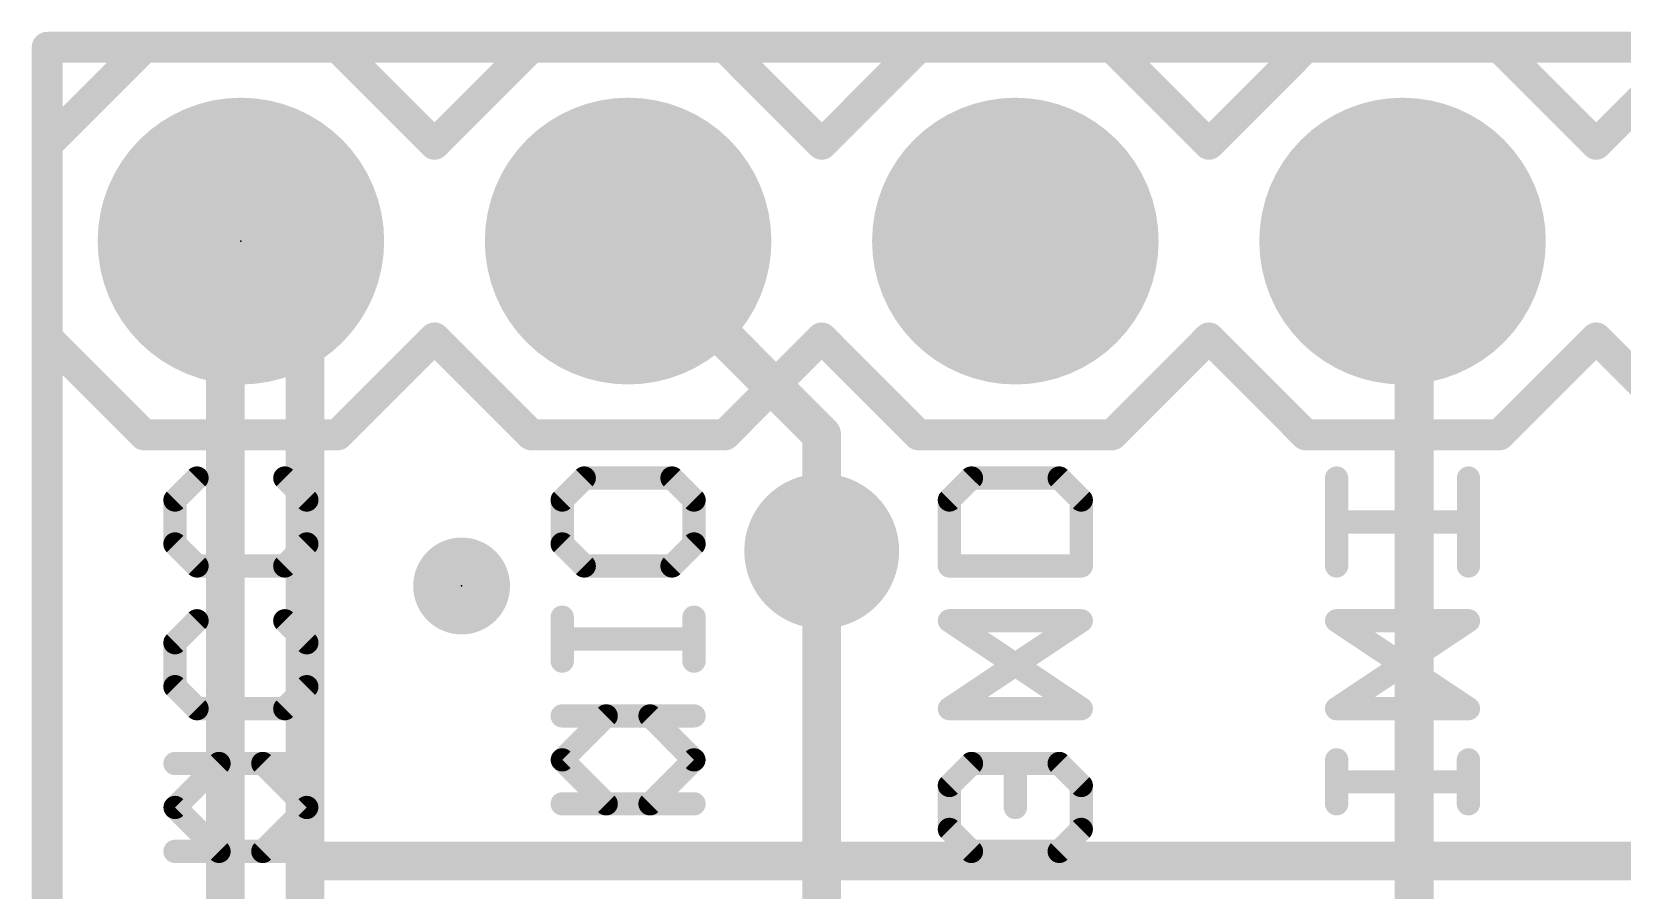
# Model space of a CAD drawing. Extents: x -27.9 to 17.9, y -15.2 to 21.7.
# Drawn here: x -0.1 to 10.33, y 16.07 to 21.69 of the extents above; entities that cross this region are included whole.
import ezdxf

# ---------------------------------------------------------------- set-up
doc = ezdxf.new("R2010")
doc.units = 0
for name, color, linetype in [('1', 12, 'CONTINUOUS'), ('16', 132, 'CONTINUOUS'), ('17', 110, 'CONTINUOUS'), ('18', 110, 'CONTINUOUS'), ('20', 53, 'CONTINUOUS'), ('21', 41, 'CONTINUOUS'), ('22', 40, 'CONTINUOUS'), ('23', 53, 'CONTINUOUS'), ('51', 53, 'CONTINUOUS')]:
    doc.layers.add(name, color=color, linetype=linetype)

# ---------------------------------------------------------------- blocks, each defined once
blk = doc.blocks.new('PIE')
at = {"const_width": 0.5}
blk.add_lwpolyline([(0, -0.25, 1), (0, 0.25, 1), (0, -0.25)], format="xyb", dxfattribs=at)
blk = doc.blocks.new('RECT')
blk.add_solid([(-0.5, -0.5), (0.5, -0.5), (-0.5, 0.5), (0.5, 0.5)])
blk = doc.blocks.new('ROUNDP')
at = {"const_width": 0.5}
blk.add_lwpolyline([(0, -0.25, 1), (0, 0.25, 1), (0, -0.25)], format="xyb", dxfattribs=at)
blk = doc.blocks.new('ROUNDV')
at = {"const_width": 0.5}
blk.add_lwpolyline([(0, -0.25, 1), (0, 0.25, 1), (0, -0.25)], format="xyb", dxfattribs=at)

msp = doc.modelspace()

# ---------------------------------------------------------------- linework, layer by layer
at = {"layer": '1'}
for points, const_width in [([(0, 0), (0, 21.59)], 0.2032), ([(0, 21.59), (17.78, 21.59)], 0.2032), ([(1.69, 19.9), (1.27, 20.32)], 0.254), ([(1.69, 16.256), (1.69, 19.9)], 0.254), ([(1.69, 15.24), (1.69, 16.256)], 0.254), ([(15.113, 16.256), (1.69, 16.256)], 0.254)]:
    msp.add_lwpolyline(points, dxfattribs=dict(at, const_width=const_width))
for points, const_width in [([(0.0508, 21.59, 1), (-0.0508, 21.59)], 0.1016), ([(0, 21.6408, 1), (0, 21.5392)], 0.1016), ([(1.3149, 20.3649, 1), (1.2251, 20.2751)], 0.127), ([(1.7535, 19.9, 1), (1.6265, 19.9)], 0.127), ([(1.6451, 19.8551, 1), (1.7349, 19.9449)], 0.127), ([(1.7535, 16.256, 1), (1.6265, 16.256)], 0.127), ([(1.69, 16.3195, 1), (1.69, 16.1925)], 0.127), ([(1.6265, 16.256, 1), (1.7535, 16.256)], 0.127)]:
    msp.add_lwpolyline(points, format="xyb", dxfattribs=dict(at, const_width=const_width))
at = {"layer": '16'}
for points, const_width in [([(0, 0), (0, 21.59)], 0.2032), ([(0, 21.59), (17.78, 21.59)], 0.2032), ([(1.1684, 20.2184), (1.27, 20.32)], 0.254), ([(1.1684, 7.8994), (1.1684, 20.2184)], 0.254), ([(5.08, 19.05), (3.81, 20.32)], 0.254), ([(8.9662, 20.2438), (8.89, 20.32)], 0.254), ([(8.9662, 12.3444), (8.9662, 20.2438)], 0.254), ([(5.08, 18.288), (5.08, 19.05)], 0.254), ([(5.08, 18.288), (5.08, 15.875)], 0.254)]:
    msp.add_lwpolyline(points, dxfattribs=dict(at, const_width=const_width))
for points, const_width in [([(0.0508, 21.59, 1), (-0.0508, 21.59)], 0.1016), ([(0, 21.6408, 1), (0, 21.5392)], 0.1016), ([(1.2319, 20.2184, 1), (1.1049, 20.2184)], 0.127), ([(1.3149, 20.2751, 1), (1.2251, 20.3649)], 0.127), ([(3.8549, 20.3649, 1), (3.7651, 20.2751)], 0.127), ([(8.9349, 20.3649, 1), (8.8451, 20.2751)], 0.127), ([(9.0297, 20.2438, 1), (8.9027, 20.2438)], 0.127), ([(8.9213, 20.1989, 1), (9.0111, 20.2887)], 0.127), ([(1.1235, 20.2633, 1), (1.2133, 20.1735)], 0.127), ([(5.1435, 19.05, 1), (5.0165, 19.05)], 0.127), ([(5.0351, 19.0051, 1), (5.1249, 19.0949)], 0.127), ([(5.1435, 18.288, 1), (5.0165, 18.288)], 0.127), ([(5.0165, 18.288, 1), (5.1435, 18.288)], 0.127)]:
    msp.add_lwpolyline(points, format="xyb", dxfattribs=dict(at, const_width=const_width))
at = {"layer": '20', "const_width": 0.2032}
for points in [[(0, 0), (0, 21.59)], [(0, 21.59), (17.78, 21.59)]]:
    msp.add_lwpolyline(points, dxfattribs=at)
at = {"layer": '20', "const_width": 0.1016}
for points in [[(0.0508, 21.59, 1), (-0.0508, 21.59)], [(0, 21.6408, 1), (0, 21.5392)]]:
    msp.add_lwpolyline(points, format="xyb", dxfattribs=at)
at = {"layer": '21'}
for points, const_width in [([(0.635, 21.59), (0, 20.955)], 0.2032), ([(0.635, 21.59), (1.905, 21.59)], 0.2032), ([(1.905, 21.59), (2.54, 20.955)], 0.2032), ([(2.54, 20.955), (3.175, 21.59)], 0.2032), ([(3.175, 21.59), (4.445, 21.59)], 0.2032), ([(4.445, 21.59), (5.08, 20.955)], 0.2032), ([(5.08, 20.955), (5.715, 21.59)], 0.2032), ([(5.715, 21.59), (6.985, 21.59)], 0.2032), ([(6.985, 21.59), (7.62, 20.955)], 0.2032), ([(8.255, 21.59), (7.62, 20.955)], 0.2032), ([(8.255, 21.59), (9.525, 21.59)], 0.2032), ([(9.525, 21.59), (10.16, 20.955)], 0.2032), ([(10.16, 20.955), (10.795, 21.59)], 0.2032), ([(0, 20.955), (0, 19.685)], 0.2032), ([(0, 19.685), (0.635, 19.05)], 0.2032), ([(2.54, 19.685), (1.905, 19.05)], 0.2032), ([(3.175, 19.05), (2.54, 19.685)], 0.2032), ([(5.08, 19.685), (4.445, 19.05)], 0.2032), ([(5.715, 19.05), (5.08, 19.685)], 0.2032), ([(7.62, 19.685), (6.985, 19.05)], 0.2032), ([(7.62, 19.685), (8.255, 19.05)], 0.2032), ([(10.16, 19.685), (9.525, 19.05)], 0.2032), ([(10.795, 19.05), (10.16, 19.685)], 0.2032), ([(1.905, 19.05), (0.635, 19.05)], 0.2032), ([(4.445, 19.05), (3.175, 19.05)], 0.2032), ([(6.985, 19.05), (5.715, 19.05)], 0.2032), ([(9.525, 19.05), (8.255, 19.05)], 0.2032), ([(0.9815, 18.7669), (0.8375, 18.6228)], 0.1524), ([(1.7018, 18.6228), (1.5577, 18.7669)], 0.1524), ([(3.5215, 18.7669), (3.3775, 18.6228)], 0.1524), ([(4.0977, 18.7669), (3.5215, 18.7669)], 0.1524), ([(4.2418, 18.6228), (4.0977, 18.7669)], 0.1524), ([(6.0615, 18.7669), (5.9175, 18.6228)], 0.1524), ([(6.6377, 18.7669), (6.0615, 18.7669)], 0.1524), ([(6.7818, 18.6228), (6.6377, 18.7669)], 0.1524), ([(8.4575, 18.1907), (8.4575, 18.7669)], 0.1524), ([(0.8375, 18.6228), (0.8375, 18.3347)], 0.1524), ([(1.7018, 18.3347), (1.7018, 18.6228)], 0.1524), ([(3.3775, 18.6228), (3.3775, 18.3347)], 0.1524), ([(4.2418, 18.3347), (4.2418, 18.6228)], 0.1524), ([(5.9175, 18.6228), (5.9175, 18.1907)], 0.1524), ([(6.7818, 18.1907), (6.7818, 18.6228)], 0.1524), ([(9.3218, 18.4788), (8.4575, 18.4788)], 0.1524), ([(0.8375, 18.3347), (0.9815, 18.1907)], 0.1524), ([(1.5577, 18.1907), (1.7018, 18.3347)], 0.1524), ([(3.3775, 18.3347), (3.5215, 18.1907)], 0.1524), ([(4.0977, 18.1907), (4.2418, 18.3347)], 0.1524), ([(0.9815, 18.1907), (1.5577, 18.1907)], 0.1524), ([(3.5215, 18.1907), (4.0977, 18.1907)], 0.1524), ([(5.9175, 18.1907), (6.7818, 18.1907)], 0.1524), ([(0.9815, 17.8314), (0.8375, 17.6873)], 0.1524), ([(1.7018, 17.6873), (1.5577, 17.8314)], 0.1524), ([(3.3775, 17.567), (3.3775, 17.8551)], 0.1524), ([(4.2418, 17.567), (4.2418, 17.8551)], 0.1524), ([(5.9175, 17.2552), (6.7818, 17.8314)], 0.1524), ([(6.7818, 17.8314), (5.9175, 17.8314)], 0.1524), ([(8.4575, 17.2552), (9.3218, 17.8314)], 0.1524), ([(9.3218, 17.8314), (8.4575, 17.8314)], 0.1524), ([(0.8375, 17.6873), (0.8375, 17.3992)], 0.1524), ([(1.7018, 17.3992), (1.7018, 17.6873)], 0.1524), ([(4.2418, 17.7111), (3.3775, 17.7111)], 0.1524), ([(0.8375, 17.3992), (0.9815, 17.2552)], 0.1524), ([(1.5577, 17.2552), (1.7018, 17.3992)], 0.1524), ([(0.9815, 17.2552), (1.5577, 17.2552)], 0.1524), ([(6.7818, 17.2552), (5.9175, 17.2552)], 0.1524), ([(9.3218, 17.2552), (8.4575, 17.2552)], 0.1524), ([(3.9537, 17.2077), (3.3775, 17.2077)], 0.1524), ([(4.2418, 16.9196), (3.9537, 17.2077)], 0.1524), ([(1.4137, 16.8959), (0.8375, 16.8959)], 0.1524), ([(1.7018, 16.6078), (1.4137, 16.8959)], 0.1524), ([(3.9537, 16.6315), (4.2418, 16.9196)], 0.1524), ([(6.0615, 16.8959), (5.9175, 16.7518)], 0.1524), ([(6.6377, 16.8959), (6.3496, 16.8959)], 0.1524), ([(6.3496, 16.8959), (6.3496, 16.6078)], 0.1524), ([(6.7818, 16.7518), (6.6377, 16.8959)], 0.1524), ([(8.4575, 16.6315), (8.4575, 16.9196)], 0.1524), ([(9.3218, 16.6315), (9.3218, 16.9196)], 0.1524), ([(5.9175, 16.7518), (5.9175, 16.4637)], 0.1524), ([(6.7818, 16.4637), (6.7818, 16.7518)], 0.1524), ([(9.3218, 16.7755), (8.4575, 16.7755)], 0.1524), ([(3.3775, 16.6315), (3.9537, 16.6315)], 0.1524), ([(1.4137, 16.3196), (1.7018, 16.6078)], 0.1524), ([(5.9175, 16.4637), (6.0615, 16.3196)], 0.1524), ([(6.6377, 16.3196), (6.7818, 16.4637)], 0.1524), ([(0.8375, 16.3196), (1.4137, 16.3196)], 0.1524), ([(6.0615, 16.3196), (6.6377, 16.3196)], 0.1524)]:
    msp.add_lwpolyline(points, dxfattribs=dict(at, const_width=const_width))
for points, const_width in [([(0.635, 21.6408, 1), (0.635, 21.5392)], 0.1016), ([(0.6709, 21.5541, 1), (0.5991, 21.6259)], 0.1016), ([(1.9409, 21.6259, 1), (1.8691, 21.5541)], 0.1016), ([(1.905, 21.5392, 1), (1.905, 21.6408)], 0.1016), ([(3.175, 21.6408, 1), (3.175, 21.5392)], 0.1016), ([(3.2109, 21.5541, 1), (3.1391, 21.6259)], 0.1016), ([(4.4809, 21.6259, 1), (4.4091, 21.5541)], 0.1016), ([(4.445, 21.5392, 1), (4.445, 21.6408)], 0.1016), ([(5.715, 21.6408, 1), (5.715, 21.5392)], 0.1016), ([(5.7509, 21.5541, 1), (5.6791, 21.6259)], 0.1016), ([(7.0209, 21.6259, 1), (6.9491, 21.5541)], 0.1016), ([(6.985, 21.5392, 1), (6.985, 21.6408)], 0.1016), ([(8.255, 21.6408, 1), (8.255, 21.5392)], 0.1016), ([(8.2909, 21.5541, 1), (8.2191, 21.6259)], 0.1016), ([(9.5609, 21.6259, 1), (9.4891, 21.5541)], 0.1016), ([(9.525, 21.5392, 1), (9.525, 21.6408)], 0.1016), ([(0.0508, 20.955, 1), (-0.0508, 20.955)], 0.1016), ([(-0.0359, 20.9909, 1), (0.0359, 20.9191)], 0.1016), ([(2.5041, 20.9909, 1), (2.5759, 20.9191)], 0.1016), ([(2.5041, 20.9191, 1), (2.5759, 20.9909)], 0.1016), ([(5.0441, 20.9909, 1), (5.1159, 20.9191)], 0.1016), ([(5.0441, 20.9191, 1), (5.1159, 20.9909)], 0.1016), ([(7.5841, 20.9909, 1), (7.6559, 20.9191)], 0.1016), ([(7.5841, 20.9191, 1), (7.6559, 20.9909)], 0.1016), ([(10.1241, 20.9909, 1), (10.1959, 20.9191)], 0.1016), ([(10.1241, 20.9191, 1), (10.1959, 20.9909)], 0.1016), ([(0.0359, 19.7209, 1), (-0.0359, 19.6491)], 0.1016), ([(-0.0508, 19.685, 1), (0.0508, 19.685)], 0.1016), ([(2.5759, 19.7209, 1), (2.5041, 19.6491)], 0.1016), ([(2.5759, 19.6491, 1), (2.5041, 19.7209)], 0.1016), ([(5.1159, 19.7209, 1), (5.0441, 19.6491)], 0.1016), ([(5.1159, 19.6491, 1), (5.0441, 19.7209)], 0.1016), ([(7.6559, 19.7209, 1), (7.5841, 19.6491)], 0.1016), ([(7.6559, 19.6491, 1), (7.5841, 19.7209)], 0.1016), ([(10.1959, 19.7209, 1), (10.1241, 19.6491)], 0.1016), ([(10.1959, 19.6491, 1), (10.1241, 19.7209)], 0.1016), ([(0.635, 19.1008, 1), (0.635, 18.9992)], 0.1016), ([(0.5991, 19.0141, 1), (0.6709, 19.0859)], 0.1016), ([(1.8691, 19.0859, 1), (1.9409, 19.0141)], 0.1016), ([(1.905, 18.9992, 1), (1.905, 19.1008)], 0.1016), ([(3.175, 19.1008, 1), (3.175, 18.9992)], 0.1016), ([(3.1391, 19.0141, 1), (3.2109, 19.0859)], 0.1016), ([(4.4091, 19.0859, 1), (4.4809, 19.0141)], 0.1016), ([(4.445, 18.9992, 1), (4.445, 19.1008)], 0.1016), ([(5.715, 19.1008, 1), (5.715, 18.9992)], 0.1016), ([(5.6791, 19.0141, 1), (5.7509, 19.0859)], 0.1016), ([(6.9491, 19.0859, 1), (7.0209, 19.0141)], 0.1016), ([(6.985, 18.9992, 1), (6.985, 19.1008)], 0.1016), ([(8.255, 19.1008, 1), (8.255, 18.9992)], 0.1016), ([(8.2191, 19.0141, 1), (8.2909, 19.0859)], 0.1016), ([(9.4891, 19.0859, 1), (9.5609, 19.0141)], 0.1016), ([(9.525, 18.9992, 1), (9.525, 19.1008)], 0.1016), ([(1.0085, 18.74, 1), (0.9546, 18.7938)], 0.0762), ([(1.5847, 18.7938, 1), (1.5308, 18.74)], 0.0762), ([(3.5215, 18.805, 1), (3.5215, 18.7288)], 0.0762), ([(3.5485, 18.74, 1), (3.4946, 18.7938)], 0.0762), ([(4.1247, 18.7938, 1), (4.0708, 18.74)], 0.0762), ([(4.0977, 18.7288, 1), (4.0977, 18.805)], 0.0762), ([(6.0615, 18.805, 1), (6.0615, 18.7288)], 0.0762), ([(6.0885, 18.74, 1), (6.0346, 18.7938)], 0.0762), ([(6.6647, 18.7938, 1), (6.6108, 18.74)], 0.0762), ([(6.6377, 18.7288, 1), (6.6377, 18.805)], 0.0762), ([(8.4956, 18.7669, 1), (8.4194, 18.7669)], 0.0762), ([(0.8105, 18.6498, 1), (0.8644, 18.5959)], 0.0762), ([(0.8756, 18.6228, 1), (0.7994, 18.6228)], 0.0762), ([(1.7399, 18.6228, 1), (1.6637, 18.6228)], 0.0762), ([(1.6749, 18.5959, 1), (1.7287, 18.6498)], 0.0762), ([(3.3505, 18.6498, 1), (3.4044, 18.5959)], 0.0762), ([(3.4156, 18.6228, 1), (3.3394, 18.6228)], 0.0762), ([(4.2799, 18.6228, 1), (4.2037, 18.6228)], 0.0762), ([(4.2149, 18.5959, 1), (4.2687, 18.6498)], 0.0762), ([(5.8905, 18.6498, 1), (5.9444, 18.5959)], 0.0762), ([(5.9556, 18.6228, 1), (5.8794, 18.6228)], 0.0762), ([(6.8199, 18.6228, 1), (6.7437, 18.6228)], 0.0762), ([(6.7549, 18.5959, 1), (6.8087, 18.6498)], 0.0762), ([(8.4575, 18.5169, 1), (8.4575, 18.4407)], 0.0762), ([(9.3218, 18.4407, 1), (9.3218, 18.5169)], 0.0762), ([(0.8644, 18.3617, 1), (0.8105, 18.3078)], 0.0762), ([(0.7994, 18.3347, 1), (0.8756, 18.3347)], 0.0762), ([(1.6637, 18.3347, 1), (1.7399, 18.3347)], 0.0762), ([(1.7287, 18.3078, 1), (1.6749, 18.3617)], 0.0762), ([(3.4044, 18.3617, 1), (3.3505, 18.3078)], 0.0762), ([(3.3394, 18.3347, 1), (3.4156, 18.3347)], 0.0762), ([(4.2037, 18.3347, 1), (4.2799, 18.3347)], 0.0762), ([(4.2687, 18.3078, 1), (4.2149, 18.3617)], 0.0762), ([(0.9815, 18.2288, 1), (0.9815, 18.1526)], 0.0762), ([(1.5577, 18.1526, 1), (1.5577, 18.2288)], 0.0762), ([(3.5215, 18.2288, 1), (3.5215, 18.1526)], 0.0762), ([(4.0977, 18.1526, 1), (4.0977, 18.2288)], 0.0762), ([(5.9175, 18.2288, 1), (5.9175, 18.1526)], 0.0762), ([(6.7818, 18.1526, 1), (6.7818, 18.2288)], 0.0762), ([(0.9546, 18.1637, 1), (1.0085, 18.2176)], 0.0762), ([(1.5308, 18.2176, 1), (1.5847, 18.1637)], 0.0762), ([(3.4946, 18.1637, 1), (3.5485, 18.2176)], 0.0762), ([(4.0708, 18.2176, 1), (4.1247, 18.1637)], 0.0762), ([(5.8794, 18.1907, 1), (5.9556, 18.1907)], 0.0762), ([(6.7437, 18.1907, 1), (6.8199, 18.1907)], 0.0762), ([(8.4194, 18.1907, 1), (8.4956, 18.1907)], 0.0762), ([(1.0085, 17.8044, 1), (0.9546, 17.8583)], 0.0762), ([(1.5847, 17.8583, 1), (1.5308, 17.8044)], 0.0762), ([(3.4156, 17.8551, 1), (3.3394, 17.8551)], 0.0762), ([(4.2799, 17.8551, 1), (4.2037, 17.8551)], 0.0762), ([(5.9175, 17.8695, 1), (5.9175, 17.7933)], 0.0762), ([(6.8029, 17.7997, 1), (6.7607, 17.8631)], 0.0762), ([(6.7818, 17.7933, 1), (6.7818, 17.8695)], 0.0762), ([(8.4575, 17.8695, 1), (8.4575, 17.7933)], 0.0762), ([(9.3429, 17.7997, 1), (9.3007, 17.8631)], 0.0762), ([(9.3218, 17.7933, 1), (9.3218, 17.8695)], 0.0762), ([(0.8105, 17.7143, 1), (0.8644, 17.6604)], 0.0762), ([(0.8756, 17.6873, 1), (0.7994, 17.6873)], 0.0762), ([(1.7399, 17.6873, 1), (1.6637, 17.6873)], 0.0762), ([(1.6749, 17.6604, 1), (1.7287, 17.7143)], 0.0762), ([(3.3775, 17.7492, 1), (3.3775, 17.673)], 0.0762), ([(4.2418, 17.673, 1), (4.2418, 17.7492)], 0.0762), ([(3.3394, 17.567, 1), (3.4156, 17.567)], 0.0762), ([(4.2037, 17.567, 1), (4.2799, 17.567)], 0.0762), ([(0.8644, 17.4262, 1), (0.8105, 17.3723)], 0.0762), ([(0.7994, 17.3992, 1), (0.8756, 17.3992)], 0.0762), ([(1.6637, 17.3992, 1), (1.7399, 17.3992)], 0.0762), ([(1.7287, 17.3723, 1), (1.6749, 17.4262)], 0.0762), ([(0.9815, 17.2933, 1), (0.9815, 17.2171)], 0.0762), ([(0.9546, 17.2282, 1), (1.0085, 17.2821)], 0.0762), ([(1.5308, 17.2821, 1), (1.5847, 17.2282)], 0.0762), ([(1.5577, 17.2171, 1), (1.5577, 17.2933)], 0.0762), ([(5.8963, 17.2869, 1), (5.9386, 17.2235)], 0.0762), ([(5.9175, 17.2933, 1), (5.9175, 17.2171)], 0.0762), ([(6.7818, 17.2171, 1), (6.7818, 17.2933)], 0.0762), ([(8.4363, 17.2869, 1), (8.4786, 17.2235)], 0.0762), ([(8.4575, 17.2933, 1), (8.4575, 17.2171)], 0.0762), ([(9.3218, 17.2171, 1), (9.3218, 17.2933)], 0.0762), ([(3.3775, 17.2458, 1), (3.3775, 17.1696)], 0.0762), ([(3.9806, 17.2346, 1), (3.9267, 17.1808)], 0.0762), ([(3.9537, 17.1696, 1), (3.9537, 17.2458)], 0.0762), ([(0.8375, 16.934, 1), (0.8375, 16.8578)], 0.0762), ([(1.4406, 16.9228, 1), (1.3867, 16.8689)], 0.0762), ([(1.4137, 16.8578, 1), (1.4137, 16.934)], 0.0762), ([(4.2687, 16.8927, 1), (4.2149, 16.9465)], 0.0762), ([(4.2149, 16.8927, 1), (4.2687, 16.9465)], 0.0762), ([(6.0885, 16.8689, 1), (6.0346, 16.9228)], 0.0762), ([(6.3496, 16.934, 1), (6.3496, 16.8578)], 0.0762), ([(6.3877, 16.8959, 1), (6.3115, 16.8959)], 0.0762), ([(6.6647, 16.9228, 1), (6.6108, 16.8689)], 0.0762), ([(6.6377, 16.8578, 1), (6.6377, 16.934)], 0.0762), ([(8.4956, 16.9196, 1), (8.4194, 16.9196)], 0.0762), ([(9.3599, 16.9196, 1), (9.2837, 16.9196)], 0.0762), ([(5.8905, 16.7788, 1), (5.9444, 16.7249)], 0.0762), ([(5.9556, 16.7518, 1), (5.8794, 16.7518)], 0.0762), ([(6.8199, 16.7518, 1), (6.7437, 16.7518)], 0.0762), ([(6.7549, 16.7249, 1), (6.8087, 16.7788)], 0.0762), ([(8.4575, 16.8136, 1), (8.4575, 16.7374)], 0.0762), ([(9.3218, 16.7374, 1), (9.3218, 16.8136)], 0.0762), ([(3.3775, 16.6696, 1), (3.3775, 16.5934)], 0.0762), ([(3.9267, 16.6584, 1), (3.9806, 16.6045)], 0.0762), ([(3.9537, 16.5934, 1), (3.9537, 16.6696)], 0.0762), ([(1.7287, 16.5808, 1), (1.6749, 16.6347)], 0.0762), ([(1.6749, 16.5808, 1), (1.7287, 16.6347)], 0.0762), ([(6.3115, 16.6078, 1), (6.3877, 16.6078)], 0.0762), ([(8.4194, 16.6315, 1), (8.4956, 16.6315)], 0.0762), ([(9.2837, 16.6315, 1), (9.3599, 16.6315)], 0.0762), ([(5.9444, 16.4906, 1), (5.8905, 16.4368)], 0.0762), ([(5.8794, 16.4637, 1), (5.9556, 16.4637)], 0.0762), ([(6.7437, 16.4637, 1), (6.8199, 16.4637)], 0.0762), ([(6.8087, 16.4368, 1), (6.7549, 16.4906)], 0.0762), ([(0.8375, 16.3577, 1), (0.8375, 16.2815)], 0.0762), ([(1.3867, 16.3466, 1), (1.4406, 16.2927)], 0.0762), ([(1.4137, 16.2815, 1), (1.4137, 16.3577)], 0.0762), ([(6.0615, 16.3577, 1), (6.0615, 16.2815)], 0.0762), ([(6.0346, 16.2927, 1), (6.0885, 16.3466)], 0.0762), ([(6.6108, 16.3466, 1), (6.6647, 16.2927)], 0.0762), ([(6.6377, 16.2815, 1), (6.6377, 16.3577)], 0.0762)]:
    msp.add_lwpolyline(points, format="xyb", dxfattribs=dict(at, const_width=const_width))
at = {"layer": '22', "const_width": 0.1524}
for points in [[(0.8382, 18.6228), (0.9823, 18.7669)], [(1.5585, 18.7669), (1.7025, 18.6228)], [(3.3782, 18.6228), (3.5223, 18.7669)], [(3.5223, 18.7669), (4.0985, 18.7669)], [(4.0985, 18.7669), (4.2425, 18.6228)], [(5.9182, 18.6228), (6.0623, 18.7669)], [(6.0623, 18.7669), (6.6385, 18.7669)], [(6.6385, 18.7669), (6.7825, 18.6228)], [(9.3225, 18.1907), (9.3225, 18.7669)], [(0.8382, 18.3347), (0.8382, 18.6228)], [(1.7025, 18.6228), (1.7025, 18.3347)], [(3.3782, 18.3347), (3.3782, 18.6228)], [(4.2425, 18.6228), (4.2425, 18.3347)], [(5.9182, 18.1907), (5.9182, 18.6228)], [(6.7825, 18.6228), (6.7825, 18.1907)], [(8.4582, 18.4788), (9.3225, 18.4788)], [(0.9823, 18.1907), (0.8382, 18.3347)], [(1.7025, 18.3347), (1.5585, 18.1907)], [(3.5223, 18.1907), (3.3782, 18.3347)], [(4.2425, 18.3347), (4.0985, 18.1907)], [(1.5585, 18.1907), (0.9823, 18.1907)], [(4.0985, 18.1907), (3.5223, 18.1907)], [(6.7825, 18.1907), (5.9182, 18.1907)], [(0.8382, 17.6873), (0.9823, 17.8314)], [(1.5585, 17.8314), (1.7025, 17.6873)], [(3.3782, 17.567), (3.3782, 17.8551)], [(4.2425, 17.567), (4.2425, 17.8551)], [(6.7825, 17.2552), (5.9182, 17.8314)], [(5.9182, 17.8314), (6.7825, 17.8314)], [(9.3225, 17.2552), (8.4582, 17.8314)], [(8.4582, 17.8314), (9.3225, 17.8314)], [(0.8382, 17.3992), (0.8382, 17.6873)], [(1.7025, 17.6873), (1.7025, 17.3992)], [(3.3782, 17.7111), (4.2425, 17.7111)], [(0.9823, 17.2552), (0.8382, 17.3992)], [(1.7025, 17.3992), (1.5585, 17.2552)], [(1.5585, 17.2552), (0.9823, 17.2552)], [(5.9182, 17.2552), (6.7825, 17.2552)], [(8.4582, 17.2552), (9.3225, 17.2552)], [(3.3782, 16.9196), (3.6663, 17.2077)], [(3.6663, 17.2077), (4.2425, 17.2077)], [(0.8382, 16.6078), (1.1263, 16.8959)], [(1.1263, 16.8959), (1.7025, 16.8959)], [(3.6663, 16.6315), (3.3782, 16.9196)], [(5.9182, 16.7518), (6.0623, 16.8959)], [(6.0623, 16.8959), (6.3504, 16.8959)], [(6.3504, 16.8959), (6.3504, 16.6078)], [(6.6385, 16.8959), (6.7825, 16.7518)], [(8.4582, 16.6315), (8.4582, 16.9196)], [(9.3225, 16.6315), (9.3225, 16.9196)], [(5.9182, 16.4637), (5.9182, 16.7518)], [(6.7825, 16.7518), (6.7825, 16.4637)], [(8.4582, 16.7755), (9.3225, 16.7755)], [(4.2425, 16.6315), (3.6663, 16.6315)], [(1.1263, 16.3196), (0.8382, 16.6078)], [(6.0623, 16.3196), (5.9182, 16.4637)], [(6.7825, 16.4637), (6.6385, 16.3196)], [(1.7025, 16.3196), (1.1263, 16.3196)], [(6.6385, 16.3196), (6.0623, 16.3196)]]:
    msp.add_lwpolyline(points, dxfattribs=at)
at = {"layer": '22', "const_width": 0.0762}
for points in [[(1.0092, 18.74, 1), (0.9553, 18.7938)], [(1.5854, 18.7938, 1), (1.5315, 18.74)], [(3.5223, 18.805, 1), (3.5223, 18.7288)], [(3.5492, 18.74, 1), (3.4953, 18.7938)], [(4.1254, 18.7938, 1), (4.0715, 18.74)], [(4.0985, 18.7288, 1), (4.0985, 18.805)], [(6.0623, 18.805, 1), (6.0623, 18.7288)], [(6.0892, 18.74, 1), (6.0353, 18.7938)], [(6.6654, 18.7938, 1), (6.6115, 18.74)], [(6.6385, 18.7288, 1), (6.6385, 18.805)], [(9.3606, 18.7669, 1), (9.2844, 18.7669)], [(0.8763, 18.6228, 1), (0.8001, 18.6228)], [(0.8113, 18.6498, 1), (0.8651, 18.5959)], [(1.7406, 18.6228, 1), (1.6644, 18.6228)], [(1.6756, 18.5959, 1), (1.7295, 18.6498)], [(3.4163, 18.6228, 1), (3.3401, 18.6228)], [(3.3513, 18.6498, 1), (3.4051, 18.5959)], [(4.2806, 18.6228, 1), (4.2044, 18.6228)], [(4.2156, 18.5959, 1), (4.2695, 18.6498)], [(5.9563, 18.6228, 1), (5.8801, 18.6228)], [(5.8913, 18.6498, 1), (5.9451, 18.5959)], [(6.8206, 18.6228, 1), (6.7444, 18.6228)], [(6.7556, 18.5959, 1), (6.8095, 18.6498)], [(8.4582, 18.5169, 1), (8.4582, 18.4407)], [(9.3225, 18.4407, 1), (9.3225, 18.5169)], [(0.8651, 18.3617, 1), (0.8113, 18.3078)], [(0.8001, 18.3347, 1), (0.8763, 18.3347)], [(1.6644, 18.3347, 1), (1.7406, 18.3347)], [(1.7295, 18.3078, 1), (1.6756, 18.3617)], [(3.4051, 18.3617, 1), (3.3513, 18.3078)], [(3.3401, 18.3347, 1), (3.4163, 18.3347)], [(4.2044, 18.3347, 1), (4.2806, 18.3347)], [(4.2695, 18.3078, 1), (4.2156, 18.3617)], [(0.9823, 18.2288, 1), (0.9823, 18.1526)], [(1.5585, 18.1526, 1), (1.5585, 18.2288)], [(3.5223, 18.2288, 1), (3.5223, 18.1526)], [(4.0985, 18.1526, 1), (4.0985, 18.2288)], [(5.9182, 18.2288, 1), (5.9182, 18.1526)], [(6.7825, 18.1526, 1), (6.7825, 18.2288)], [(0.9553, 18.1637, 1), (1.0092, 18.2176)], [(1.5315, 18.2176, 1), (1.5854, 18.1637)], [(3.4953, 18.1637, 1), (3.5492, 18.2176)], [(4.0715, 18.2176, 1), (4.1254, 18.1637)], [(5.8801, 18.1907, 1), (5.9563, 18.1907)], [(6.7444, 18.1907, 1), (6.8206, 18.1907)], [(9.2844, 18.1907, 1), (9.3606, 18.1907)], [(1.0092, 17.8044, 1), (0.9553, 17.8583)], [(1.5854, 17.8583, 1), (1.5315, 17.8044)], [(3.4163, 17.8551, 1), (3.3401, 17.8551)], [(4.2806, 17.8551, 1), (4.2044, 17.8551)], [(5.9393, 17.8631, 1), (5.8971, 17.7997)], [(5.9182, 17.8695, 1), (5.9182, 17.7933)], [(6.7825, 17.7933, 1), (6.7825, 17.8695)], [(8.4793, 17.8631, 1), (8.4371, 17.7997)], [(8.4582, 17.8695, 1), (8.4582, 17.7933)], [(9.3225, 17.7933, 1), (9.3225, 17.8695)], [(0.8763, 17.6873, 1), (0.8001, 17.6873)], [(0.8113, 17.7143, 1), (0.8651, 17.6604)], [(1.7406, 17.6873, 1), (1.6644, 17.6873)], [(1.6756, 17.6604, 1), (1.7295, 17.7143)], [(3.3782, 17.7492, 1), (3.3782, 17.673)], [(4.2425, 17.673, 1), (4.2425, 17.7492)], [(3.3401, 17.567, 1), (3.4163, 17.567)], [(4.2044, 17.567, 1), (4.2806, 17.567)], [(0.8651, 17.4262, 1), (0.8113, 17.3723)], [(0.8001, 17.3992, 1), (0.8763, 17.3992)], [(1.6644, 17.3992, 1), (1.7406, 17.3992)], [(1.7295, 17.3723, 1), (1.6756, 17.4262)], [(0.9823, 17.2933, 1), (0.9823, 17.2171)], [(0.9553, 17.2282, 1), (1.0092, 17.2821)], [(1.5315, 17.2821, 1), (1.5854, 17.2282)], [(1.5585, 17.2171, 1), (1.5585, 17.2933)], [(5.9182, 17.2933, 1), (5.9182, 17.2171)], [(6.7614, 17.2235, 1), (6.8037, 17.2869)], [(6.7825, 17.2171, 1), (6.7825, 17.2933)], [(8.4582, 17.2933, 1), (8.4582, 17.2171)], [(9.3014, 17.2235, 1), (9.3437, 17.2869)], [(9.3225, 17.2171, 1), (9.3225, 17.2933)], [(3.6663, 17.2458, 1), (3.6663, 17.1696)], [(3.6933, 17.1808, 1), (3.6394, 17.2346)], [(4.2425, 17.1696, 1), (4.2425, 17.2458)], [(1.1263, 16.934, 1), (1.1263, 16.8578)], [(1.1533, 16.8689, 1), (1.0994, 16.9228)], [(1.7025, 16.8578, 1), (1.7025, 16.934)], [(3.4051, 16.9465, 1), (3.3513, 16.8927)], [(3.3513, 16.9465, 1), (3.4051, 16.8927)], [(6.0623, 16.934, 1), (6.0623, 16.8578)], [(6.0892, 16.8689, 1), (6.0353, 16.9228)], [(6.3885, 16.8959, 1), (6.3123, 16.8959)], [(6.3504, 16.8578, 1), (6.3504, 16.934)], [(6.6654, 16.9228, 1), (6.6115, 16.8689)], [(8.4963, 16.9196, 1), (8.4201, 16.9196)], [(9.3606, 16.9196, 1), (9.2844, 16.9196)], [(5.9563, 16.7518, 1), (5.8801, 16.7518)], [(5.8913, 16.7788, 1), (5.9451, 16.7249)], [(6.8206, 16.7518, 1), (6.7444, 16.7518)], [(6.7556, 16.7249, 1), (6.8095, 16.7788)], [(8.4582, 16.8136, 1), (8.4582, 16.7374)], [(9.3225, 16.7374, 1), (9.3225, 16.8136)], [(3.6663, 16.6696, 1), (3.6663, 16.5934)], [(3.6394, 16.6045, 1), (3.6933, 16.6584)], [(4.2425, 16.5934, 1), (4.2425, 16.6696)], [(0.8651, 16.6347, 1), (0.8113, 16.5808)], [(0.8113, 16.6347, 1), (0.8651, 16.5808)], [(6.3123, 16.6078, 1), (6.3885, 16.6078)], [(8.4201, 16.6315, 1), (8.4963, 16.6315)], [(9.2844, 16.6315, 1), (9.3606, 16.6315)], [(5.8801, 16.4637, 1), (5.9563, 16.4637)], [(5.9451, 16.4906, 1), (5.8913, 16.4368)], [(6.7444, 16.4637, 1), (6.8206, 16.4637)], [(6.8095, 16.4368, 1), (6.7556, 16.4906)], [(1.1263, 16.3577, 1), (1.1263, 16.2815)], [(1.0994, 16.2927, 1), (1.1533, 16.3466)], [(1.7025, 16.2815, 1), (1.7025, 16.3577)], [(6.0623, 16.3577, 1), (6.0623, 16.2815)], [(6.0353, 16.2927, 1), (6.0892, 16.3466)], [(6.6115, 16.3466, 1), (6.6654, 16.2927)], [(6.6385, 16.2815, 1), (6.6385, 16.3577)]]:
    msp.add_lwpolyline(points, format="xyb", dxfattribs=at)
at = {"layer": '23'}
for p in [(1.27, 20.32), (2.7178, 18.0594)]:
    msp.add_point(p, dxfattribs=at)

# ---------------------------------------------------------------- block references
at = {"layer": '1', "xscale": 0.635, "yscale": 0.635}
msp.add_blockref('PIE', (2.7178, 18.0594), dxfattribs=at)
at = {"layer": '17', "xscale": 1.8796, "yscale": 1.8796, "rotation": 90}
for p in [(1.27, 20.32), (1.27, 20.32), (3.81, 20.32), (3.81, 20.32), (6.35, 20.32), (6.35, 20.32), (8.89, 20.32), (8.89, 20.32)]:
    msp.add_blockref('ROUNDP', p, dxfattribs=at)
at = {"layer": '18', "xscale": 1.016, "yscale": 1.016}
msp.add_blockref('ROUNDV', (5.08, 18.288), dxfattribs=at)
msp.add_blockref('ROUNDV', (5.08, 18.288), dxfattribs=at)
at = {"layer": '51', "xscale": 0.508, "yscale": 0.508}
for p in [(1.27, 20.32), (3.81, 20.32), (6.35, 20.32), (8.89, 20.32)]:
    msp.add_blockref('RECT', p, dxfattribs=at)

doc.saveas('drawing.dxf')
